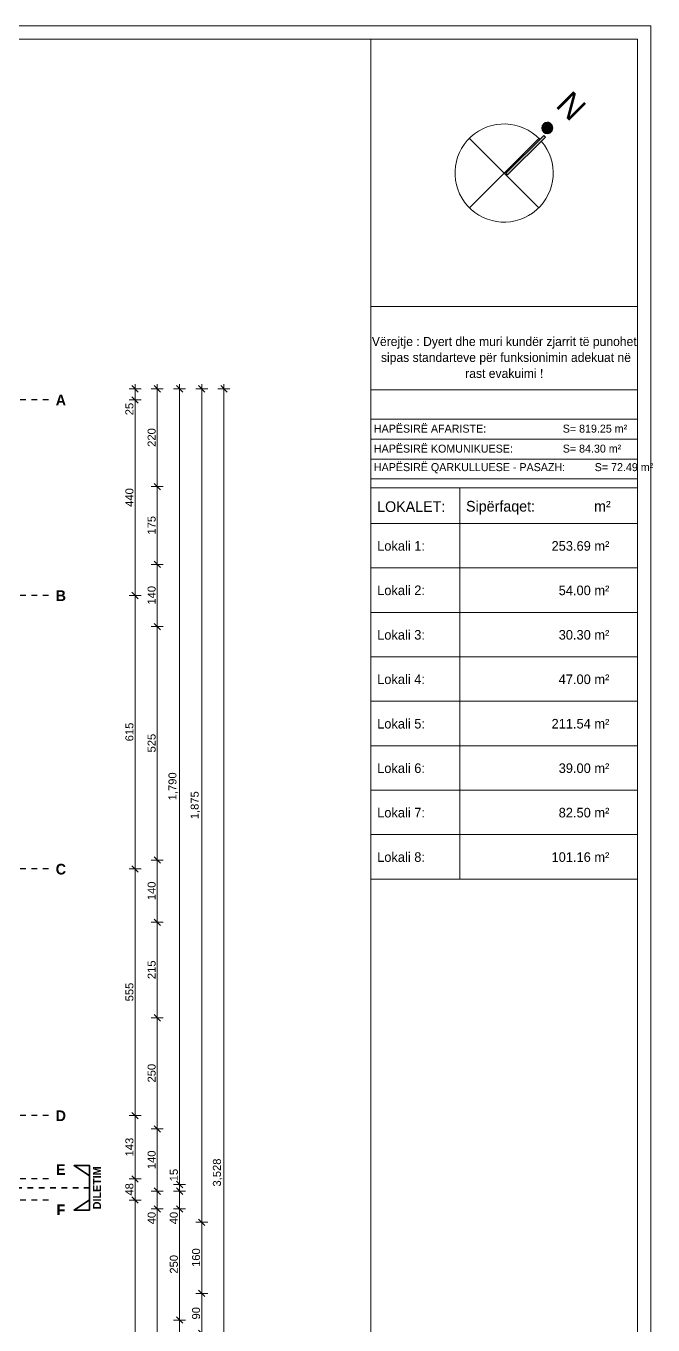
# Model space of a CAD drawing. Header units: millimetres. Extents: x 172821 to 253959, y -36092 to 17885.
# Drawn here: x 234819 to 248927, y -13277 to 15946 of the extents above; entities that cross this region are included whole.
import ezdxf

# ---------------------------------------------------------------- set-up
doc = ezdxf.new("R2010")
doc.units = ezdxf.units.MM
doc.header["$MEASUREMENT"] = 0
doc.linetypes.add('Dashed', pattern=[253.999999999944, 126.999999999972, -126.999999999972])
doc.layers.add('01. A - Projekti Zbatues.', color=7, linetype='Continuous')
for name, color, linetype, lineweight, true_color in [('01. A - Projekti Zbatues. _Pen_No__61', 7, 'Continuous', 20, 0x6a6a6a), ('01. A - Projekti Zbatues. _Pen_No__81', 7, 'Continuous', 20, 0x6a6a6a), ('02. Tabela Projekti zbatues_Pen_No__161', 7, 'Continuous', 13, 0x6a6a6a), ('02. Tabela Projekti zbatues_Pen_No__168', 7, 'Continuous', 13, 0xfe847a)]:
    doc.layers.add(name, color=color, linetype=linetype, lineweight=lineweight, true_color=true_color)
for name, color, linetype, lineweight in [('02. Tabela Projekti zbatues_Pen_No__1', 7, 'Continuous', 13), ('02. Tabela Projekti zbatues_Pen_No__15', 214, 'Continuous', 25), ('2D Drafting - Hotspot_Pen_No__6', 5, 'Continuous', 35), ('A - Akset_Pen_No__1', 7, 'Continuous', 13), ('A - Akset_Pen_No__47', 7, 'Continuous', 25), ('A - Fleta_Pen_No__15', 214, 'Continuous', 25), ('A - Fleta_Pen_No__46', 5, 'Continuous', 25)]:
    doc.layers.add(name, color=color, linetype=linetype, lineweight=lineweight)
doc.styles.add('GENERATED_STYLE_1', font='')
doc.styles.add('GENERATED_STYLE_2', font='')
doc.styles.add('GENERATED_STYLE_3', font='')
doc.styles.get('GENERATED_STYLE_1').set_extended_font_data('Arial')
doc.styles.get('GENERATED_STYLE_2').set_extended_font_data('Century Gothic')
doc.styles.get('GENERATED_STYLE_3').set_extended_font_data('Century Gothic', bold=True)
doc.dimstyles.new('GENERATED_STYLE__5', dxfattribs={"dimtxt": 180, "dimasz": 136.8, "dimexe": 0.18, "dimexo": 100000, "dimgap": 0, "dimtad": 1, "dimdec": 0, "dimlfac": 0.1, "dimzin": 0, "dimdsep": 46, "dimtxsty": 'GENERATED_STYLE_1', "dimblk": 'ARROWHEAD_6', "dimblk1": 'ARROWHEAD_6', "dimblk2": 'ARROWHEAD_6', "dimcen": 0.09, "dimclrd": 256, "dimclre": 256, "dimclrt": 256, "dimadec": 0, "dimazin": 0, "dimtfac": 1, "dimtdec": 4, "dimtmove": 0, "dimatfit": 3, "dimfxl": 0, "dimtolj": 1, "dimtzin": 0, "dimarcsym": 0})

# ---------------------------------------------------------------- blocks, each defined once
blk = doc.blocks.new('*D261')
at = {"layer": '01. A - Projekti Zbatues. _Pen_No__81', "color": 251, "linetype": 'Continuous', "lineweight": 20, "true_color": 0x6a6a6a}
for p, q in [((237408.6098793694, -10466.15496788924), (237138.6098793694, -10466.15496788924)), ((237201.6098793694, -10394.15496788924), (237345.6098793694, -10538.15496788924)), ((237273.6098793694, -17336.1548853462), (237273.6098793694, -10466.15496788924)), ((237408.6098793694, -17336.1548853462), (237138.6098793694, -17336.1548853462)), ((237201.6098793694, -17264.1548853462), (237345.6098793694, -17408.1548853462))]:
    blk.add_line(p, q, dxfattribs=at)
at = {"layer": '01. A - Projekti Zbatues. _Pen_No__61', "color": 251, "lineweight": 20, "true_color": 0x6a6a6a, "insert": (237237.6098779389, -14106.04712840586), "char_height": 180, "attachment_point": 7, "rotation": 90, "style": 'GENERATED_STYLE_1'}
blk.add_mtext('\\A1;{\\pql;\\fArial|b0|i0|c0|p34;687}', dxfattribs=at)
blk = doc.blocks.new('ARROWHEAD_6')
at = {"color": 0, "linetype": 'Continuous', "lineweight": 0}
for p, q in [((0, 0), (-1, 0)), ((-0.5, -0.5), (0.5, 0.5))]:
    blk.add_line(p, q, dxfattribs=at)
blk = doc.blocks.new('*D262')
at = {"layer": '01. A - Projekti Zbatues. _Pen_No__81', "color": 251, "linetype": 'Continuous', "lineweight": 20, "true_color": 0x6a6a6a}
for p, q in [((237201.6098793694, -9919.154967888804), (237345.6098793694, -10063.1549678888)), ((237408.6098793694, -9991.154967888804), (237138.6098793694, -9991.154967888804)), ((237273.6098793694, -10466.15496788924), (237273.6098793694, -9991.154967888804)), ((237408.6098793694, -10466.15496788924), (237138.6098793694, -10466.15496788924)), ((237201.6098793694, -10394.15496788924), (237345.6098793694, -10538.15496788924))]:
    blk.add_line(p, q, dxfattribs=at)
at = {"layer": '01. A - Projekti Zbatues. _Pen_No__61', "color": 251, "lineweight": 20, "true_color": 0x6a6a6a, "insert": (237237.6098779389, -10365.24976431274), "char_height": 180, "attachment_point": 7, "rotation": 90, "style": 'GENERATED_STYLE_1'}
blk.add_mtext('\\A1;{\\pql;\\fArial|b0|i0|c0|p34;48}', dxfattribs=at)
blk = doc.blocks.new('*D263')
at = {"layer": '01. A - Projekti Zbatues. _Pen_No__81', "color": 251, "linetype": 'Continuous', "lineweight": 20, "true_color": 0x6a6a6a}
for p, q in [((237408.6098793694, -8566.154967346194), (237138.6098793694, -8566.154967346194)), ((237201.6098793694, -8494.154967346194), (237345.6098793694, -8638.154967346192)), ((237273.6098793694, -9991.154967888804), (237273.6098793694, -8566.154967346194)), ((237201.6098793694, -9919.154967888804), (237345.6098793694, -10063.1549678888)), ((237408.6098793694, -9991.154967888804), (237138.6098793694, -9991.154967888804))]:
    blk.add_line(p, q, dxfattribs=at)
at = {"layer": '01. A - Projekti Zbatues. _Pen_No__61', "color": 251, "lineweight": 20, "true_color": 0x6a6a6a, "insert": (237237.6098779389, -9483.547169405634), "char_height": 180, "attachment_point": 7, "rotation": 90, "style": 'GENERATED_STYLE_1'}
blk.add_mtext('\\A1;{\\pql;\\fArial|b0|i0|c0|p34;143}', dxfattribs=at)
blk = doc.blocks.new('*D264')
at = {"layer": '01. A - Projekti Zbatues. _Pen_No__81', "color": 251, "linetype": 'Continuous', "lineweight": 20, "true_color": 0x6a6a6a}
for p, q in [((237408.6098793694, -3016.154967887218), (237138.6098793694, -3016.154967887218)), ((237201.6098793694, -2944.154967887217), (237345.6098793694, -3088.154967887218)), ((237273.6098793694, -8566.154967346194), (237273.6098793694, -3016.154967887218)), ((237408.6098793694, -8566.154967346194), (237138.6098793694, -8566.154967346194)), ((237201.6098793694, -8494.154967346194), (237345.6098793694, -8638.154967346192))]:
    blk.add_line(p, q, dxfattribs=at)
at = {"layer": '01. A - Projekti Zbatues. _Pen_No__61', "color": 251, "lineweight": 20, "true_color": 0x6a6a6a, "insert": (237237.6098779389, -5996.047169404841), "char_height": 180, "attachment_point": 7, "rotation": 90, "style": 'GENERATED_STYLE_1'}
blk.add_mtext('\\A1;{\\pql;\\fArial|b0|i0|c0|p34;555}', dxfattribs=at)
blk = doc.blocks.new('*D265')
at = {"layer": '01. A - Projekti Zbatues. _Pen_No__81', "color": 251, "linetype": 'Continuous', "lineweight": 20, "true_color": 0x6a6a6a}
for p, q in [((237408.6098793694, 3133.84503210861), (237138.6098793694, 3133.84503210861)), ((237201.6098793694, 3205.84503210861), (237345.6098793694, 3061.84503210861)), ((237273.6098793694, -3016.154967887218), (237273.6098793694, 3133.84503210861)), ((237408.6098793694, -3016.154967887218), (237138.6098793694, -3016.154967887218)), ((237201.6098793694, -2944.154967887217), (237345.6098793694, -3088.154967887218))]:
    blk.add_line(p, q, dxfattribs=at)
at = {"layer": '01. A - Projekti Zbatues. _Pen_No__61', "color": 251, "lineweight": 20, "true_color": 0x6a6a6a, "insert": (237237.6098779389, -146.0471696774396), "char_height": 180, "attachment_point": 7, "rotation": 90, "style": 'GENERATED_STYLE_1'}
blk.add_mtext('\\A1;{\\pql;\\fArial|b0|i0|c0|p34;615}', dxfattribs=at)
blk = doc.blocks.new('*D266')
at = {"layer": '01. A - Projekti Zbatues. _Pen_No__81', "color": 251, "linetype": 'Continuous', "lineweight": 20, "true_color": 0x6a6a6a}
for p, q in [((237201.6098793694, 7605.845032108487), (237345.6098793694, 7461.845032108487)), ((237408.6098793694, 7533.845032108487), (237138.6098793694, 7533.845032108487)), ((237273.6098793694, 3133.84503210861), (237273.6098793694, 7533.845032108487)), ((237408.6098793694, 3133.84503210861), (237138.6098793694, 3133.84503210861)), ((237201.6098793694, 3205.84503210861), (237345.6098793694, 3061.84503210861))]:
    blk.add_line(p, q, dxfattribs=at)
at = {"layer": '01. A - Projekti Zbatues. _Pen_No__61', "color": 251, "lineweight": 20, "true_color": 0x6a6a6a, "char_height": 180, "attachment_point": 7, "rotation": 90, "style": 'GENERATED_STYLE_1'}
for s, insert in [('\\A1;{\\pql;\\fArial|b0|i0|c0|p34;25}', (237237.6098779389, 7188.655429967288)), ('\\A1;{\\pql;\\fArial|b0|i0|c0|p34;440}', (237237.6098779389, 5128.952830320406))]:
    blk.add_mtext(s, dxfattribs=dict(at, insert=insert))
blk = doc.blocks.new('*D267')
at = {"layer": '01. A - Projekti Zbatues. _Pen_No__81', "color": 251, "linetype": 'Continuous', "lineweight": 20, "true_color": 0x6a6a6a}
for p, q in [((237273.6098793694, 7783.845031563459), (237273.6098793694, 7891.845031563458)), ((237408.6098793694, 7783.845031563459), (237138.6098793694, 7783.845031563459)), ((237345.6098793694, 7711.845031563459), (237201.6098793694, 7855.845031563459)), ((237201.6098793694, 7605.845032108487), (237345.6098793694, 7461.845032108487)), ((237273.6098793694, 7533.845032108487), (237273.6098793694, 7783.845031563459)), ((237408.6098793694, 7533.845032108487), (237138.6098793694, 7533.845032108487))]:
    blk.add_line(p, q, dxfattribs=at)
blk = doc.blocks.new('*D272')
at = {"layer": '01. A - Projekti Zbatues. _Pen_No__81', "color": 251, "linetype": 'Continuous', "lineweight": 20, "true_color": 0x6a6a6a}
for p, q in [((237908.6098793694, -10666.15496788901), (237638.6098793694, -10666.15496788901)), ((237701.6098793694, -10594.15496788901), (237845.6098793694, -10738.15496788901)), ((237773.6098793694, -17186.15488534631), (237773.6098793694, -10666.15496788901)), ((237908.6098793694, -17186.15488534631), (237638.6098793694, -17186.15488534631)), ((237701.6098793694, -17114.15488534631), (237845.6098793694, -17258.15488534631))]:
    blk.add_line(p, q, dxfattribs=at)
at = {"layer": '01. A - Projekti Zbatues. _Pen_No__61', "color": 251, "lineweight": 20, "true_color": 0x6a6a6a, "char_height": 180, "attachment_point": 7, "rotation": 90, "style": 'GENERATED_STYLE_1'}
for s, insert in [('\\A1;{\\pql;\\fArial|b0|i0|c0|p34;40}', (237737.6098779389, -11011.3445700302)), ('\\A1;{\\pql;\\fArial|b0|i0|c0|p34;652}', (237737.6098779389, -14131.0471284058))]:
    blk.add_mtext(s, dxfattribs=dict(at, insert=insert))
blk = doc.blocks.new('*D273')
at = {"layer": '01. A - Projekti Zbatues. _Pen_No__81', "color": 251, "linetype": 'Continuous', "lineweight": 20, "true_color": 0x6a6a6a}
for p, q in [((237701.6098793694, -10194.15496788901), (237845.6098793694, -10338.15496788901)), ((237908.6098793694, -10266.15496788901), (237638.6098793694, -10266.15496788901)), ((237773.6098793694, -10666.15496788901), (237773.6098793694, -10266.15496788901)), ((237908.6098793694, -10666.15496788901), (237638.6098793694, -10666.15496788901)), ((237701.6098793694, -10594.15496788901), (237845.6098793694, -10738.15496788901))]:
    blk.add_line(p, q, dxfattribs=at)
blk = doc.blocks.new('*D274')
at = {"layer": '01. A - Projekti Zbatues. _Pen_No__81', "color": 251, "linetype": 'Continuous', "lineweight": 20, "true_color": 0x6a6a6a}
for p, q in [((237908.6098793694, -8866.15496734616), (237638.6098793694, -8866.15496734616)), ((237701.6098793694, -8794.154967346161), (237845.6098793694, -8938.15496734616)), ((237773.6098793694, -10266.15496788901), (237773.6098793694, -8866.15496734616)), ((237701.6098793694, -10194.15496788901), (237845.6098793694, -10338.15496788901)), ((237908.6098793694, -10266.15496788901), (237638.6098793694, -10266.15496788901))]:
    blk.add_line(p, q, dxfattribs=at)
at = {"layer": '01. A - Projekti Zbatues. _Pen_No__61', "color": 251, "lineweight": 20, "true_color": 0x6a6a6a, "insert": (237737.6098779389, -9771.047169405729), "char_height": 180, "attachment_point": 7, "rotation": 90, "style": 'GENERATED_STYLE_1'}
blk.add_mtext('\\A1;{\\pql;\\fArial|b0|i0|c0|p34;140}', dxfattribs=at)
blk = doc.blocks.new('*D275')
at = {"layer": '01. A - Projekti Zbatues. _Pen_No__81', "color": 251, "linetype": 'Continuous', "lineweight": 20, "true_color": 0x6a6a6a}
for p, q in [((237908.6098793694, -6366.15496734616), (237638.6098793694, -6366.15496734616)), ((237701.6098793694, -6294.15496734616), (237845.6098793694, -6438.15496734616)), ((237773.6098793694, -8866.15496734616), (237773.6098793694, -6366.15496734616)), ((237908.6098793694, -8866.15496734616), (237638.6098793694, -8866.15496734616)), ((237701.6098793694, -8794.154967346161), (237845.6098793694, -8938.15496734616))]:
    blk.add_line(p, q, dxfattribs=at)
at = {"layer": '01. A - Projekti Zbatues. _Pen_No__61', "color": 251, "lineweight": 20, "true_color": 0x6a6a6a, "insert": (237737.6098779389, -7821.047169134305), "char_height": 180, "attachment_point": 7, "rotation": 90, "style": 'GENERATED_STYLE_1'}
blk.add_mtext('\\A1;{\\pql;\\fArial|b0|i0|c0|p34;250}', dxfattribs=at)
blk = doc.blocks.new('*D276')
at = {"layer": '01. A - Projekti Zbatues. _Pen_No__81', "color": 251, "linetype": 'Continuous', "lineweight": 20, "true_color": 0x6a6a6a}
for p, q in [((237908.6098793694, -4216.154967888878), (237638.6098793694, -4216.154967888878)), ((237701.6098793694, -4144.154967888878), (237845.6098793694, -4288.154967888878)), ((237773.6098793694, -6366.15496734616), (237773.6098793694, -4216.154967888878)), ((237908.6098793694, -6366.15496734616), (237638.6098793694, -6366.15496734616)), ((237701.6098793694, -6294.15496734616), (237845.6098793694, -6438.15496734616))]:
    blk.add_line(p, q, dxfattribs=at)
at = {"layer": '01. A - Projekti Zbatues. _Pen_No__61', "color": 251, "lineweight": 20, "true_color": 0x6a6a6a, "insert": (237737.6098779389, -5496.047169405661), "char_height": 180, "attachment_point": 7, "rotation": 90, "style": 'GENERATED_STYLE_1'}
blk.add_mtext('\\A1;{\\pql;\\fArial|b0|i0|c0|p34;215}', dxfattribs=at)
blk = doc.blocks.new('*D277')
at = {"layer": '01. A - Projekti Zbatues. _Pen_No__81', "color": 251, "linetype": 'Continuous', "lineweight": 20, "true_color": 0x6a6a6a}
for p, q in [((237908.6098793694, -2816.154967888878), (237638.6098793694, -2816.154967888878)), ((237701.6098793694, -2744.154967888878), (237845.6098793694, -2888.154967888879)), ((237773.6098793694, -4216.154967888878), (237773.6098793694, -2816.154967888878)), ((237908.6098793694, -4216.154967888878), (237638.6098793694, -4216.154967888878)), ((237701.6098793694, -4144.154967888878), (237845.6098793694, -4288.154967888878))]:
    blk.add_line(p, q, dxfattribs=at)
at = {"layer": '01. A - Projekti Zbatues. _Pen_No__61', "color": 251, "lineweight": 20, "true_color": 0x6a6a6a, "insert": (237737.6098779389, -3721.047169677023), "char_height": 180, "attachment_point": 7, "rotation": 90, "style": 'GENERATED_STYLE_1'}
blk.add_mtext('\\A1;{\\pql;\\fArial|b0|i0|c0|p34;140}', dxfattribs=at)
blk = doc.blocks.new('*D278')
at = {"layer": '01. A - Projekti Zbatues. _Pen_No__81', "color": 251, "linetype": 'Continuous', "lineweight": 20, "true_color": 0x6a6a6a}
for p, q in [((237701.6098793694, 2505.845032108627), (237845.6098793694, 2361.845032108627)), ((237773.6098793694, -2816.154967888878), (237773.6098793694, 2433.845032108627)), ((237908.6098793694, -2816.154967888878), (237638.6098793694, -2816.154967888878)), ((237701.6098793694, -2744.154967888878), (237845.6098793694, -2888.154967888879))]:
    blk.add_line(p, q, dxfattribs=at)
at = {"layer": '01. A - Projekti Zbatues. _Pen_No__61', "color": 251, "lineweight": 20, "true_color": 0x6a6a6a, "insert": (237737.6098779389, -396.047169678271), "char_height": 180, "attachment_point": 7, "rotation": 90, "style": 'GENERATED_STYLE_1'}
blk.add_mtext('\\A1;{\\pql;\\fArial|b0|i0|c0|p34;525}', dxfattribs=at)
blk = doc.blocks.new('*D279')
at = {"layer": '01. A - Projekti Zbatues. _Pen_No__81', "color": 251, "linetype": 'Continuous', "lineweight": 20, "true_color": 0x6a6a6a}
for p, q in [((237701.6098793694, 3905.845032108627), (237845.6098793694, 3761.845032108627)), ((237773.6098793694, 2433.845032108627), (237773.6098793694, 3833.845032108627)), ((237908.6098793694, 2433.845032108627), (237638.6098793694, 2433.845032108627)), ((237701.6098793694, 2505.845032108627), (237845.6098793694, 2361.845032108627)), ((237773.6098793694, -2816.154967888878), (237773.6098793694, 2433.845032108627))]:
    blk.add_line(p, q, dxfattribs=at)
at = {"layer": '01. A - Projekti Zbatues. _Pen_No__61', "color": 251, "lineweight": 20, "true_color": 0x6a6a6a, "insert": (237737.6098779389, 2928.952830320485), "char_height": 180, "attachment_point": 7, "rotation": 90, "style": 'GENERATED_STYLE_1'}
blk.add_mtext('\\A1;{\\pql;\\fArial|b0|i0|c0|p34;140}', dxfattribs=at)
blk = doc.blocks.new('*D280')
at = {"layer": '01. A - Projekti Zbatues. _Pen_No__81', "color": 251, "linetype": 'Continuous', "lineweight": 20, "true_color": 0x6a6a6a}
for p, q in [((237908.6098793694, 5583.845032108617), (237638.6098793694, 5583.845032108617)), ((237701.6098793694, 5655.845032108617), (237845.6098793694, 5511.845032108617)), ((237773.6098793694, 3833.845032108627), (237773.6098793694, 5583.845032108617)), ((237908.6098793694, 3833.845032108627), (237638.6098793694, 3833.845032108627)), ((237701.6098793694, 3905.845032108627), (237845.6098793694, 3761.845032108627)), ((237773.6098793694, 2433.845032108627), (237773.6098793694, 3833.845032108627))]:
    blk.add_line(p, q, dxfattribs=at)
at = {"layer": '01. A - Projekti Zbatues. _Pen_No__61', "color": 251, "lineweight": 20, "true_color": 0x6a6a6a, "insert": (237737.6098779389, 4503.952830320477), "char_height": 180, "attachment_point": 7, "rotation": 90, "style": 'GENERATED_STYLE_1'}
blk.add_mtext('\\A1;{\\pql;\\fArial|b0|i0|c0|p34;175}', dxfattribs=at)
blk = doc.blocks.new('*D281')
at = {"layer": '01. A - Projekti Zbatues. _Pen_No__81', "color": 251, "linetype": 'Continuous', "lineweight": 20, "true_color": 0x6a6a6a}
for p, q in [((237773.6098793694, 7783.845031563459), (237773.6098793694, 7891.845031563459)), ((237908.6098793694, 7783.845031563459), (237638.6098793694, 7783.845031563459)), ((237845.6098793694, 7711.845031563459), (237701.6098793694, 7855.845031563459)), ((237773.6098793694, 5583.845032108617), (237773.6098793694, 7783.845031563459)), ((237908.6098793694, 5583.845032108617), (237638.6098793694, 5583.845032108617)), ((237701.6098793694, 5655.845032108617), (237845.6098793694, 5511.845032108617))]:
    blk.add_line(p, q, dxfattribs=at)
at = {"layer": '01. A - Projekti Zbatues. _Pen_No__61', "color": 251, "lineweight": 20, "true_color": 0x6a6a6a, "insert": (237737.6098779389, 6478.952830047893), "char_height": 180, "attachment_point": 7, "rotation": 90, "style": 'GENERATED_STYLE_1'}
blk.add_mtext('\\A1;{\\pql;\\fArial|b0|i0|c0|p34;220}', dxfattribs=at)
blk = doc.blocks.new('*D283')
at = {"layer": '01. A - Projekti Zbatues. _Pen_No__81', "color": 251, "linetype": 'Continuous', "lineweight": 20, "true_color": 0x6a6a6a}
for p, q in [((238201.6098793694, -13094.15496788902), (238345.6098793694, -13238.15496788901)), ((238408.6098793694, -13166.15496788901), (238138.6098793694, -13166.15496788901)), ((238273.6098793694, -25184.88567194641), (238273.6098793694, -13166.15496788901)), ((238201.6098793694, -25112.88567194641), (238345.6098793694, -25256.88567194641)), ((238408.6098793694, -25184.88567194641), (238138.6098793694, -25184.88567194641))]:
    blk.add_line(p, q, dxfattribs=at)
at = {"layer": '01. A - Projekti Zbatues. _Pen_No__61', "color": 251, "lineweight": 20, "true_color": 0x6a6a6a, "insert": (238237.6098779389, -19483.26901634143), "char_height": 180, "attachment_point": 7, "rotation": 90, "style": 'GENERATED_STYLE_1'}
blk.add_mtext('\\A1;{\\pql;\\fArial|b0|i0|c0|p34;1,202}', dxfattribs=at)
blk = doc.blocks.new('*D284')
at = {"layer": '01. A - Projekti Zbatues. _Pen_No__81', "color": 251, "linetype": 'Continuous', "lineweight": 20, "true_color": 0x6a6a6a}
for p, q in [((238408.6098793694, -10666.15496788901), (238138.6098793694, -10666.15496788901)), ((238201.6098793694, -10594.15496788901), (238345.6098793694, -10738.15496788901)), ((238273.6098793694, -13166.15496788901), (238273.6098793694, -10666.15496788901)), ((238201.6098793694, -13094.15496788902), (238345.6098793694, -13238.15496788901)), ((238408.6098793694, -13166.15496788901), (238138.6098793694, -13166.15496788901))]:
    blk.add_line(p, q, dxfattribs=at)
at = {"layer": '01. A - Projekti Zbatues. _Pen_No__61', "color": 251, "lineweight": 20, "true_color": 0x6a6a6a, "char_height": 180, "attachment_point": 7, "rotation": 90, "style": 'GENERATED_STYLE_1'}
for s, insert in [('\\A1;{\\pql;\\fArial|b0|i0|c0|p34;40}', (238237.6098779389, -11011.3445700302)), ('\\A1;{\\pql;\\fArial|b0|i0|c0|p34;250}', (238237.6098779389, -12121.04716967715))]:
    blk.add_mtext(s, dxfattribs=dict(at, insert=insert))
blk = doc.blocks.new('*D285')
at = {"layer": '01. A - Projekti Zbatues. _Pen_No__81', "color": 251, "linetype": 'Continuous', "lineweight": 20, "true_color": 0x6a6a6a}
for p, q in [((238201.6098793694, -10194.15496788901), (238345.6098793694, -10338.15496788901)), ((238408.6098793694, -10266.15496788901), (238138.6098793694, -10266.15496788901)), ((238273.6098793694, -10666.15496788901), (238273.6098793694, -10266.15496788901)), ((238408.6098793694, -10666.15496788901), (238138.6098793694, -10666.15496788901)), ((238201.6098793694, -10594.15496788901), (238345.6098793694, -10738.15496788901))]:
    blk.add_line(p, q, dxfattribs=at)
blk = doc.blocks.new('*D286')
at = {"layer": '01. A - Projekti Zbatues. _Pen_No__81', "color": 251, "linetype": 'Continuous', "lineweight": 20, "true_color": 0x6a6a6a}
for p, q in [((238408.6098793694, -10116.15496788858), (238138.6098793694, -10116.15496788858)), ((238201.6098793694, -10044.15496788858), (238345.6098793694, -10188.15496788858)), ((238201.6098793694, -10194.15496788901), (238345.6098793694, -10338.15496788901)), ((238273.6098793694, -10266.15496788901), (238273.6098793694, -10116.15496788858)), ((238408.6098793694, -10266.15496788901), (238138.6098793694, -10266.15496788901))]:
    blk.add_line(p, q, dxfattribs=at)
blk = doc.blocks.new('*D287')
at = {"layer": '01. A - Projekti Zbatues. _Pen_No__81', "color": 251, "linetype": 'Continuous', "lineweight": 20, "true_color": 0x6a6a6a}
for p, q in [((238273.6098793694, 7783.845031563461), (238273.6098793694, 7891.845031563461)), ((238408.6098793694, 7783.845031563461), (238138.6098793694, 7783.845031563461)), ((238345.6098793694, 7711.845031563461), (238201.6098793694, 7855.845031563461)), ((238273.6098793694, -10116.15496788858), (238273.6098793694, 7783.845031563461)), ((238408.6098793694, -10116.15496788858), (238138.6098793694, -10116.15496788858)), ((238201.6098793694, -10044.15496788858), (238345.6098793694, -10188.15496788858))]:
    blk.add_line(p, q, dxfattribs=at)
at = {"layer": '01. A - Projekti Zbatues. _Pen_No__61', "color": 251, "lineweight": 20, "true_color": 0x6a6a6a, "char_height": 180, "attachment_point": 7, "rotation": 90, "style": 'GENERATED_STYLE_1'}
for s, insert in [('\\A1;{\\pql;\\fArial|b0|i0|c0|p34;1,790}', (238237.6098779389, -1473.903664586287)), ('\\A1;{\\pql;\\fArial|b0|i0|c0|p34;15}', (238237.6098779389, -10044.15495859484))]:
    blk.add_mtext(s, dxfattribs=dict(at, insert=insert))
blk = doc.blocks.new('*D290')
at = {"layer": '01. A - Projekti Zbatues. _Pen_No__81', "color": 251, "linetype": 'Continuous', "lineweight": 20, "true_color": 0x6a6a6a}
for p, q in [((238701.6098793694, -12494.15496788902), (238845.6098793694, -12638.15496788902)), ((238908.6098793694, -12566.15496788902), (238638.6098793694, -12566.15496788902)), ((238773.6098793694, -13466.15496788901), (238773.6098793694, -12566.15496788902)), ((238701.6098793694, -13394.15496788901), (238845.6098793694, -13538.15496788901)), ((238908.6098793694, -13466.15496788901), (238638.6098793694, -13466.15496788901))]:
    blk.add_line(p, q, dxfattribs=at)
at = {"layer": '01. A - Projekti Zbatues. _Pen_No__61', "color": 251, "lineweight": 20, "true_color": 0x6a6a6a, "insert": (238737.6098779389, -13152.74976431274), "char_height": 180, "attachment_point": 7, "rotation": 90, "style": 'GENERATED_STYLE_1'}
blk.add_mtext('\\A1;{\\pql;\\fArial|b0|i0|c0|p34;90}', dxfattribs=at)
blk = doc.blocks.new('*D291')
at = {"layer": '01. A - Projekti Zbatues. _Pen_No__81', "color": 251, "linetype": 'Continuous', "lineweight": 20, "true_color": 0x6a6a6a}
for p, q in [((238908.6098793694, -10966.15496788902), (238638.6098793694, -10966.15496788902)), ((238701.6098793694, -10894.15496788902), (238845.6098793694, -11038.15496788901)), ((238773.6098793694, -12566.15496788902), (238773.6098793694, -10966.15496788902)), ((238701.6098793694, -12494.15496788902), (238845.6098793694, -12638.15496788902)), ((238908.6098793694, -12566.15496788902), (238638.6098793694, -12566.15496788902))]:
    blk.add_line(p, q, dxfattribs=at)
at = {"layer": '01. A - Projekti Zbatues. _Pen_No__61', "color": 251, "lineweight": 20, "true_color": 0x6a6a6a, "insert": (238737.6098779389, -11971.04716967715), "char_height": 180, "attachment_point": 7, "rotation": 90, "style": 'GENERATED_STYLE_1'}
blk.add_mtext('\\A1;{\\pql;\\fArial|b0|i0|c0|p34;160}', dxfattribs=at)
blk = doc.blocks.new('*D292')
at = {"layer": '01. A - Projekti Zbatues. _Pen_No__81', "color": 251, "linetype": 'Continuous', "lineweight": 20, "true_color": 0x6a6a6a}
for p, q in [((238773.6098793694, 7783.845031563459), (238773.6098793694, 7891.845031563459)), ((238908.6098793694, 7783.845031563459), (238638.6098793694, 7783.845031563459)), ((238845.6098793694, 7711.845031563459), (238701.6098793694, 7855.845031563459)), ((238773.6098793694, -10966.15496788902), (238773.6098793694, 7783.845031563459)), ((238908.6098793694, -10966.15496788902), (238638.6098793694, -10966.15496788902)), ((238701.6098793694, -10894.15496788902), (238845.6098793694, -11038.15496788901))]:
    blk.add_line(p, q, dxfattribs=at)
at = {"layer": '01. A - Projekti Zbatues. _Pen_No__61', "color": 251, "lineweight": 20, "true_color": 0x6a6a6a, "insert": (238737.6098779389, -1898.903664586501), "char_height": 180, "attachment_point": 7, "rotation": 90, "style": 'GENERATED_STYLE_1'}
blk.add_mtext('\\A1;{\\pql;\\fArial|b0|i0|c0|p34;1,875}', dxfattribs=at)
blk = doc.blocks.new('*D293')
at = {"layer": '01. A - Projekti Zbatues. _Pen_No__81', "color": 251, "linetype": 'Continuous', "lineweight": 20, "true_color": 0x6a6a6a}
for p, q in [((239273.6098793694, 7783.845031563455), (239273.6098793694, 7891.845031563453)), ((239408.6098793694, 7783.845031563455), (239138.6098793694, 7783.845031563455)), ((239345.6098793694, 7711.845031563455), (239201.6098793694, 7855.845031563455)), ((239273.6098793694, -27491.15509735212), (239273.6098793694, 7783.845031563455)), ((239201.6098793694, -27419.15509735213), (239345.6098793694, -27563.15509735212)), ((239408.6098793694, -27491.15509735212), (239138.6098793694, -27491.15509735212)), ((239273.6098793694, -27599.15509735212), (239273.6098793694, -27491.15509735212))]:
    blk.add_line(p, q, dxfattribs=at)
at = {"layer": '01. A - Projekti Zbatues. _Pen_No__61', "color": 251, "lineweight": 20, "true_color": 0x6a6a6a, "insert": (239237.6098779389, -10161.40372931806), "char_height": 180, "attachment_point": 7, "rotation": 90, "style": 'GENERATED_STYLE_1'}
blk.add_mtext('\\A1;{\\pql;\\fArial|b0|i0|c0|p34;3,528}', dxfattribs=at)

msp = doc.modelspace()

# ---------------------------------------------------------------- hatches: boundary and pattern name
at = {"layer": '02. Tabela Projekti zbatues_Pen_No__15', "linetype": 'Continuous', "lineweight": 0, "true_color": 0x400040}
for points in [[(246547.5449619868, 13527.15570723138, 0.9999999999999999), (246547.544965149, 13777.15251815543, 0.9999999999999999)], [(245618.2005599877, 12637.7628661875), (246466.7286982666, 13486.29098299999), (246504.9124639676, 13448.10721633291), (245656.3843256888, 12599.57909952042)]]:
    msp.add_hatch(color=208, dxfattribs=at).paths.add_polyline_path(points)

# ---------------------------------------------------------------- linework, layer by layer
at = {"layer": '02. Tabela Projekti zbatues_Pen_No__15', "color": 214, "linetype": 'Continuous', "lineweight": 25, "flags": 128}
msp.add_lwpolyline([(246547.5449619868, 13527.15570723138, 0.9999999999999999), (246547.544965149, 13777.15251815543, 0.9999999999999999)], format="xyb", close=True, dxfattribs=at)
msp.add_lwpolyline([(245618.2005599877, 12637.7628661875), (246466.7286982666, 13486.29098299999), (246504.9124639676, 13448.10721633291), (245656.3843256888, 12599.57909952042)], close=True, dxfattribs=at)
at = {"layer": '02. Tabela Projekti zbatues_Pen_No__161', "color": 251, "linetype": 'Continuous', "lineweight": 13, "true_color": 0x6a6a6a}
for p, q in [((246356.7077436622, 13418.69643751353), (244794.8405906919, 11856.82932405579)), ((246356.7077140278, 11856.82929442136), (244794.84060057, 13418.69644739167)), ((242580.0598793694, 9637.762880784661), (248580.0598793694, 9637.762880784661))]:
    msp.add_line(p, q, dxfattribs=at)
for points in [[(248880.0598793694, -34153.6656906439), (177900.0598793694, -34153.6656906439), (177900.0598793694, 15946.33430935609), (248880.0598793694, 15946.33430935609)], [(248580.0598793694, -33853.66569064391), (178200.0598793694, -33853.66569064391), (178200.0598793694, 15646.33430935608), (248580.0598793694, 15646.33430935608)]]:
    msp.add_lwpolyline(points, close=True, dxfattribs=at)
for points in [[(242580.0598793694, -26306.78049957448), (242580.0598793694, 15646.33430935608)], [(248580.0598793694, 7760.596832221176), (242580.0598793694, 7760.596832221176)], [(248580.0598793694, 7103.699927792695), (242580.0598793694, 7103.699927792695)], [(242580.0598793694, 4387.762880784662), (242580.0598793694, 6937.762880784667)], [(248580.0598793694, 6654.209563249601), (242580.0598793694, 6654.209563249601)], [(248580.0598793694, 6204.719198706508), (242580.0598793694, 6204.719198706508)], [(248580.0598793694, 5755.228834163415), (242580.0598793694, 5755.228834163415)], [(248580.0598793694, 5555.228834163415), (242580.0598793694, 5555.228834163415)], [(244580.0598793694, 5555.228834163415), (244580.0598793694, -3244.771165836586)], [(248580.0598793694, 4755.228834163415), (242580.0598793694, 4755.228834163415)], [(248580.0598793694, 3755.228834163414), (242580.0598793694, 3755.228834163414)], [(248580.0598793694, 2755.228834163414), (242580.0598793694, 2755.228834163414)], [(248580.0598793694, 1755.228834163415), (242580.0598793694, 1755.228834163415)], [(248580.0598793694, 755.2288341634146), (242580.0598793694, 755.2288341634146)], [(248580.0598793694, -244.7711658365854), (242580.0598793694, -244.7711658365854)], [(248580.0598793694, -1244.771165836585), (242580.0598793694, -1244.771165836585)], [(248580.0598793694, -2244.771165836586), (242580.0598793694, -2244.771165836586)], [(248580.0598793694, -3244.771165836586), (242580.0598793694, -3244.771165836586)]]:
    msp.add_lwpolyline(points, dxfattribs=at)
msp.add_arc((245575.7741671772, 12637.76288078463), 1104.406841208017, 43.4434308279865, 40.63793108218218, dxfattribs=at)
at = {"layer": '2D Drafting - Hotspot_Pen_No__6', "color": 5, "linetype": 'Continuous', "lineweight": 35}
msp.add_lwpolyline([(236250.6682793694, -10464.35482987157), (236250.6682793694, -10690.88747437623), (235900.6682793694, -10690.88747437623), (236250.6682793694, -10464.35482987157), (236250.6682793694, -9691.422461402164), (235900.6682793694, -9691.422461402164), (236250.6682793694, -9917.95510590682)], dxfattribs=at)
at = {"layer": '2D Drafting - Hotspot_Pen_No__6', "color": 5, "linetype": 'Dashed', "lineweight": 35}
msp.add_lwpolyline([(236250.6682793694, -10191.1549678892), (187658.7809844669, -10191.1549678892)], dxfattribs=at)
at = {"layer": 'A - Akset_Pen_No__47', "color": 7, "linetype": 'Dashed', "lineweight": 25}
for points in [[(235323.0386353096, 7533.845032108487), (184927.7195121708, 7533.845032108487)], [(235323.0386353096, 3133.84503210861), (184927.7195121708, 3133.84503210861)], [(235323.0386353096, -3016.154967887218), (184927.7195121708, -3016.154967887218)], [(235323.0386353096, -8566.154967346194), (218286.0636660824, -8566.154967346194)], [(235323.0386353096, -9991.154967888804), (184927.7195121708, -9991.154967888804)], [(235323.0386353096, -10466.15496788924), (184927.7195121708, -10466.15496788922)]]:
    msp.add_lwpolyline(points, dxfattribs=at)

# ---------------------------------------------------------------- texts
at = {"layer": '02. Tabela Projekti zbatues_Pen_No__1', "color": 7, "linetype": 'Continuous', "lineweight": 13, "style": 'GENERATED_STYLE_2'}
for s, insert, char_height, attachment_point in [('\\A1;{\\pql;\\fCentury Gothic|b0|i0|c0|p34; HAPËSIRË AFARISTE:^I^I^IS= 819.\\fCentury Gothic|b0|i0|c0|p34;25\\fCentury Gothic|b0|i0|c0|p34; m²}', (242580.0598793694, 6795.696540321674), 179.8226474868476, 7), ('\\A1;{\\pql;\\fCentury Gothic|b0|i0|c0|p34; HAPËSIRË KOMUNIKUESE:^I^IS= 84.\\fCentury Gothic|b0|i0|c0|p34;30\\fCentury Gothic|b0|i0|c0|p34; m²}', (242580.0598793694, 6346.207657191789), 179.8226474868476, 7), ('\\A1;{\\pql;\\fCentury Gothic|b0|i0|c0|p34; HAPËSIRË QARKULLUESE - PASAZH:^IS= \\fCentury Gothic|b0|i0|c0|p34;72.49\\fCentury Gothic|b0|i0|c0|p34; m²}', (242580.0598793694, 5882.741251431606), 179.8226474868476, 7), ('\\A1;{\\pql;\\fCentury Gothic|b0|i0|c0|p34;Sipërfaqet:^I^Im²}', (244720.1132522066, 4949.838968901445), 240, 7), ('\\A1;{\\pql;\\fCentury Gothic|b0|i0|c0|p34;LOKALET:}', (242720.1132522066, 5009.641545413976), 240, 7), ('\\A1;{\\pql;\\fCentury Gothic|b0|i0|c0|p34;Lokali 1:}', (242720.1132522066, 4139.935851810475), 216, 7), ('\\A1;{\\pqr;\\fCentury Gothic|b0|i0|c0|p34;253.69 m²}', (247944.1575539394, 4138.563616516356), 216.0000000000001, 9), ('\\A1;{\\pql;\\fCentury Gothic|b0|i0|c0|p34;Lokali \\fCentury Gothic|b0|i0|c0|p34;2\\fCentury Gothic|b0|i0|c0|p34;:}', (242720.1132522066, 3139.935594891714), 216, 7), ('\\A1;{\\pqr;\\fCentury Gothic|b0|i0|c0|p34;54.0\\fCentury Gothic|b0|i0|c0|p34;0\\fCentury Gothic|b0|i0|c0|p34; m²}', (247944.1575539394, 3138.563616516356), 215.9999999999999, 9), ('\\A1;{\\pql;\\fCentury Gothic|b0|i0|c0|p34;Lokali \\fCentury Gothic|b0|i0|c0|p34;3\\fCentury Gothic|b0|i0|c0|p34;:}', (242720.1132522066, 2138.563359597596), 216, 7), ('\\A1;{\\pqr;\\fCentury Gothic|b0|i0|c0|p34;30.30 m²}', (247944.1575539394, 2138.563616516356), 215.9999999999999, 9), ('\\A1;{\\pql;\\fCentury Gothic|b0|i0|c0|p34;Lokali \\fCentury Gothic|b0|i0|c0|p34;4\\fCentury Gothic|b0|i0|c0|p34;:}', (242720.1132522066, 1139.935594891714), 216, 7), ('\\A1;{\\pqr;\\fCentury Gothic|b0|i0|c0|p34;47.00 m²}', (247944.1575539394, 1138.563616516357), 215.9999999999999, 9), ('\\A1;{\\pql;\\fCentury Gothic|b0|i0|c0|p34;Lokali \\fCentury Gothic|b0|i0|c0|p34;5\\fCentury Gothic|b0|i0|c0|p34;:}', (242720.1132522066, 138.563359597596), 216, 7), ('\\A1;{\\pqr;\\fCentury Gothic|b0|i0|c0|p34;211.54 m²}', (247944.1575539394, 138.5636165163566), 216, 9), ('\\A1;{\\pql;\\fCentury Gothic|b0|i0|c0|p34;Lokali \\fCentury Gothic|b0|i0|c0|p34;6\\fCentury Gothic|b0|i0|c0|p34;:}', (242720.1132522066, -861.4366404024041), 216, 7), ('\\A1;{\\pqr;\\fCentury Gothic|b0|i0|c0|p34;39.00 m²}', (247944.1575539394, -861.4363834836435), 216, 9), ('\\A1;{\\pql;\\fCentury Gothic|b0|i0|c0|p34;Lokali \\fCentury Gothic|b0|i0|c0|p34;7\\fCentury Gothic|b0|i0|c0|p34;:}', (242720.1132522066, -1861.436640402404), 216, 7), ('\\A1;{\\pqr;\\fCentury Gothic|b0|i0|c0|p34;82.5\\fCentury Gothic|b0|i0|c0|p34;0\\fCentury Gothic|b0|i0|c0|p34; m²}', (247944.1575539394, -1861.436383483643), 215.9999999999999, 9), ('\\A1;{\\pql;\\fCentury Gothic|b0|i0|c0|p34;Lokali \\fCentury Gothic|b0|i0|c0|p34;8\\fCentury Gothic|b0|i0|c0|p34;:}', (242720.1132522066, -2861.436640402404), 216, 7), ('\\A1;{\\pqr;\\fCentury Gothic|b0|i0|c0|p34;101.16 m²}', (247944.1575539394, -2861.436383483644), 216, 9)]:
    msp.add_mtext(s, dxfattribs=dict(at, insert=insert, char_height=char_height, attachment_point=attachment_point))
at = {"layer": '02. Tabela Projekti zbatues_Pen_No__168', "color": 11, "linetype": 'Continuous', "lineweight": 13, "true_color": 0xfe847a, "insert": (245580.0598793694, 8026.339331475483), "char_height": 204, "width": 6000, "attachment_point": 8, "line_spacing_factor": 1.055752988415563, "style": 'GENERATED_STYLE_2'}
msp.add_mtext('\\A1;{\\pqc;\\fCentury Gothic|b0|i0|c0|p34;Vërejtje\\fCentury Gothic|b0|i0|c0|p34; : Dyert dhe muri kundër zjarrit të punohet\\P\\pqc;\\fCentury Gothic|b0|i0|c0|p34; sipas standarteve për funksionimin adekuat në rast evakuimi !}', dxfattribs=at)
at = {"layer": 'A - Akset_Pen_No__1', "color": 7, "linetype": 'Continuous', "lineweight": 13, "char_height": 240, "attachment_point": 8, "style": 'GENERATED_STYLE_3'}
for s, insert in [('\\A1;{\\pqc;\\fCentury Gothic|b1|i0|c0|p34;A}', (235603.2814695461, 7410.315981359526)), ('\\A1;{\\pqc;\\fCentury Gothic|b1|i0|c0|p34;B}', (235603.2814695461, 3010.315969311237)), ('\\A1;{\\pqc;\\fCentury Gothic|b1|i0|c0|p34;C}', (235603.2814695461, -3145.782854214001)), ('\\A1;{\\pqc;\\fCentury Gothic|b1|i0|c0|p34;D}', (235603.2814695461, -8689.684177012412)), ('\\A1;{\\pqc;\\fCentury Gothic|b1|i0|c0|p34;E}', (235603.2814695461, -9899.38985780947)), ('\\A1;{\\pqc;\\fCentury Gothic|b1|i0|c0|p34;F}', (235603.2814695461, -10804.97873647269))]:
    msp.add_mtext(s, dxfattribs=dict(at, insert=insert))
at = {"layer": 'A - Fleta_Pen_No__15', "color": 214, "linetype": 'Continuous', "lineweight": 25, "insert": (246897.5644099334, 13955.54990028729), "char_height": 540, "attachment_point": 8, "rotation": 315.00000000000114, "style": 'GENERATED_STYLE_2'}
msp.add_mtext('\\A1;{\\pqc;\\fCentury Gothic|b0|i0|c0|p34;N}', dxfattribs=at)
at = {"layer": 'A - Fleta_Pen_No__46', "color": 5, "linetype": 'Continuous', "lineweight": 25, "insert": (236504.7859264283, -10191.15496788922), "char_height": 180, "attachment_point": 8, "rotation": 89.99999999999999, "style": 'GENERATED_STYLE_3'}
msp.add_mtext('\\A1;{\\pqc;\\fCentury Gothic|b1|i0|c0|p34;DILETIM}', dxfattribs=at)

# ---------------------------------------------------------------- dimensions: what is measured, and where the dimension line sits
at = {"layer": '01. A - Projekti Zbatues.', "color": 251, "linetype": 'Continuous', "lineweight": 20, "true_color": 0x6a6a6a}
for base, p1, p2, picture, middle in [((239273.6098793694, 7783.845031563459), (208931.0637560363, -27491.15509735212), (232061.0637560362, 7783.845031563459), '*D293', (239147.6098779389, -9859.00283804303)), ((238273.6098793694, 7783.845031563459), (218411.0637560363, -10116.15496788858), (232061.0637560362, 7783.845031563459), '*D287', (238147.6098779389, -1171.502773311263)), ((237273.6098793694, 7783.845031563459), (235323.0386353096, 7533.845032108487), (232061.0637560362, 7783.845031563459), '*D267', (237147.6098779389, 7325.87932424982)), ((237773.6098793694, 7783.845031563459), (232061.0637560363, 5583.845032108617), (232061.0637560362, 7783.845031563459), '*D281', (237647.6098779389, 6684.788228624247)), ((238773.6098793694, 7783.845031563459), (238773.6098793694, -10966.15496788902), (232061.0637560362, 7783.845031563459), '*D292', (238647.6098779389, -1596.502773311477)), ((237273.6098793694, 7533.845032108487), (235323.0386353096, 3133.84503210861), (235323.0386353096, 7533.845032108487), '*D266', (237147.6098779389, 5334.78822889676)), ((237773.6098793694, 5583.845032108617), (232061.063756036, 3833.845032108626), (232061.0637560363, 5583.845032108617), '*D280', (237647.6098779389, 4709.788228896832)), ((237773.6098793694, 3833.845032108627), (232061.0637560362, 2433.845032108626), (232061.063756036, 3833.845032108626), '*D279', (237647.6098779389, 3134.788228896839)), ((237273.6098793694, 3133.84503210861), (235323.0386353096, -3016.154967887218), (235323.0386353096, 3133.84503210861), '*D265', (237147.6098779389, 59.78822889891533)), ((237773.6098793694, 2433.845032108627), (232061.063756036, -2816.154967888878), (232061.0637560362, 2433.845032108626), '*D278', (237647.6098779389, -190.211771101916)), ((237773.6098793694, -2816.154967888878), (232061.0637560362, -4216.154967888878), (232061.063756036, -2816.154967888878), '*D277', (237647.6098779389, -3515.211771100669)), ((237273.6098793694, -3016.154967887218), (235323.0386353096, -8566.154967346194), (235323.0386353096, -3016.154967887218), '*D264', (237147.6098779389, -5790.211770828487)), ((237773.6098793694, -4216.154967888878), (232061.063756036, -6366.15496734616), (232061.0637560362, -4216.154967888878), '*D276', (237647.6098779389, -5290.211770829307)), ((237773.6098793694, -6366.15496734616), (232061.0637560362, -8866.15496734616), (232061.063756036, -6366.15496734616), '*D275', (237647.6098779389, -7615.21177055795)), ((237273.6098793694, -8566.154967346194), (235323.0386353096, -9991.154967888804), (235323.0386353096, -8566.154967346194), '*D263', (237147.6098779389, -9277.711770829279)), ((237773.6098793694, -8866.15496734616), (218411.0637476644, -10266.15496788901), (232061.0637560362, -8866.15496734616), '*D274', (237647.6098779389, -9565.211770829374)), ((238273.6098793694, -10116.15496788858), (218411.0637476644, -10266.15496788901), (218411.0637560363, -10116.15496788858), '*D286', (238147.6098779389, -9906.931064312308)), ((237273.6098793694, -9991.154967888804), (235323.0386353096, -10466.15496788924), (235323.0386353096, -9991.154967888804), '*D262', (237147.6098779389, -10228.02587003021)), ((237773.6098793694, -10266.15496788901), (218411.0637476644, -10666.15496788901), (218411.0637476644, -10266.15496788901), '*D273', (237647.6098779389, -10874.12067574767)), ((238273.6098793694, -10266.15496788901), (218411.0637476644, -10666.15496788901), (218411.0637476644, -10266.15496788901), '*D285', (238147.6098779389, -10874.12067574767)), ((237273.6098793694, -10466.15496788924), (235323.0386353096, -17336.1548853462), (235323.0386353096, -10466.15496788924), '*D261', (237147.6098779389, -13900.21172982951)), ((237773.6098793694, -10666.15496788901), (219611.0637476644, -17186.15488534631), (218411.0637476644, -10666.15496788901), '*D272', (237647.6098779389, -13925.21172982945)), ((238273.6098793694, -10666.15496788901), (219611.0637476644, -13166.15496788901), (218411.0637476644, -10666.15496788901), '*D284', (238147.6098779389, -11915.2117711008)), ((238773.6098793694, -10966.15496788902), (238773.6098793694, -12566.15496788902), (238773.6098793694, -10966.15496788902), '*D291', (238647.6098779389, -11765.2117711008)), ((238773.6098793694, -12566.15496788902), (219611.0637476644, -13466.15496788901), (238773.6098793694, -12566.15496788902), '*D290', (238647.6098779389, -13015.5258700302)), ((238273.6098793694, -13166.15496788901), (208931.063797402, -25184.88567194641), (219611.0637476644, -13166.15496788901), '*D283', (238147.6098779389, -19180.86812506641))]:
    dim = msp.add_linear_dim(base=base, p1=p1, p2=p2, angle=90, dimstyle='GENERATED_STYLE__5', dxfattribs=at)
    dim.commit()
    dim.dimension.update_dxf_attribs({"geometry": picture, "text_midpoint": middle, "dimtype": 160, "text_rotation": 90})

doc.saveas('drawing.dxf')
